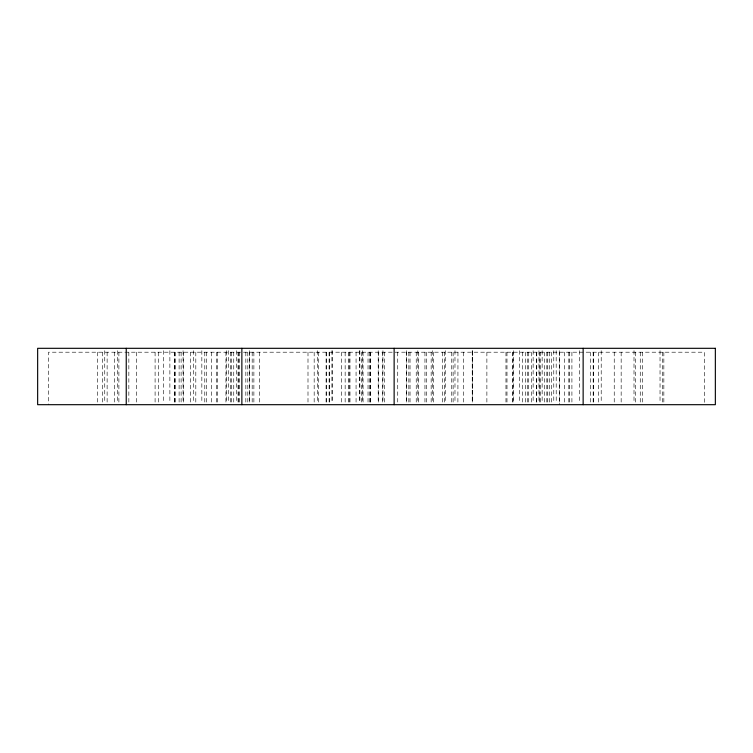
<?xml version="1.0" encoding="UTF-8"?>
<svg xmlns="http://www.w3.org/2000/svg" width="753" height="753" viewBox="0 0 753 753"><rect width="100%" height="100%" fill="white"/><g stroke="black" fill="none" stroke-linecap="round" stroke-linejoin="round"><path stroke-width="0.56" stroke-dasharray="3.77 2.82" d="M704.507 402.356L704.507 352.197L48.493 352.197L48.493 404.69M663.854 352.197L663.854 402.356M662.668 352.197L662.668 402.356M660.033 350.663L660.033 402.337M642.62 352.197L642.62 402.356M640.266 352.197L640.266 402.356M635.664 352.197L635.664 402.356M634.007 350.663L634.007 402.337M621.159 352.197L621.159 402.356M614.232 352.197L614.232 402.356M601.205 350.663L601.205 402.337M598.588 352.197L598.588 402.356M593.618 352.197L593.618 402.356M593.176 352.197L593.176 402.356M590.634 352.197L590.634 402.356M579.499 350.663L579.499 402.337M571.913 352.197L571.913 402.356M569.541 352.197L569.541 404.69M568.826 352.197L568.826 402.356M564.515 352.197L564.515 404.69M559.639 352.197L559.639 402.356M559.253 350.663L559.338 404.69M556.166 350.663L556.213 402.356M553.775 350.663L553.775 402.337M551.695 352.197L551.695 404.69M549.285 352.197L549.285 404.69M547.76 352.197L547.76 402.356M546.847 352.197L546.847 404.69M544.683 352.197L544.683 404.69M542.141 350.663L542.141 402.337M540.616 352.197L540.616 404.69M539.336 352.197L539.336 404.69M538.969 350.663L538.969 402.337M536.757 352.197L536.757 404.69M536.287 352.197L536.287 402.356M533.133 350.663L533.133 402.337M531.693 352.197L531.693 402.356M528.681 352.197L528.681 402.356M527.269 352.197L527.269 402.356M525.443 352.197L525.443 402.356M522.648 352.197L522.648 402.356M519.551 350.663L519.551 402.337M513.715 350.663L513.715 402.337M512.981 352.197L512.981 402.356M512.746 352.197L512.746 402.356M506.985 352.197L506.985 402.356M505.969 352.197L505.969 402.356M486.88 352.197L486.88 402.356M472.555 350.663L472.555 402.337M472.347 352.197L472.347 402.356M472.216 350.663L472.216 402.337M463.471 352.197L463.471 402.356M457.956 352.197L457.899 402.356M454.981 350.663L454.981 402.337M453.127 352.197L453.127 402.356M451.753 352.197L451.753 404.69M445.249 350.663L445.249 402.337M444.599 352.197L444.599 402.356M442.5 352.197L442.5 402.356M433.502 352.197L433.502 402.356M432.721 350.663L432.721 402.337M431.158 352.197L431.158 402.356M426.537 352.197L426.537 402.356M424.956 352.197L424.956 404.69M418.32 352.197L418.32 404.69M417.84 350.663L417.84 402.337M416.23 352.197L416.23 402.356M410.037 352.197L410.037 402.356M408.841 352.197L408.841 404.69M406.582 352.197L406.582 402.356M406.366 350.663L406.366 402.337M397.735 352.197L397.735 402.356M384.679 352.197L384.679 402.356M382.938 350.663L382.938 402.337M382.411 352.197L382.411 402.356M378.439 352.197L378.439 402.356M378.194 350.663L378.194 402.337M370.711 352.197L370.711 404.69M370.58 352.197L370.58 404.69M369.45 352.197L369.45 402.356M368.029 352.197L368.029 402.356M363.059 352.197L363.059 402.356M362.428 350.663L362.428 402.337M361.572 352.197L361.572 404.69M359.868 350.663L359.868 402.337M359.718 350.663L359.718 402.337M356.065 352.197L356.065 402.356M349.985 352.197L349.985 404.69M349.006 352.197L349.006 402.356M348.884 352.197L348.884 402.356M345.147 352.197L345.147 402.356M341.457 352.197L341.457 404.69M332.638 350.663L332.638 402.337M331.904 350.663L331.904 402.337M329.428 352.197L329.428 402.356M329.117 352.197L329.117 402.356M326.642 352.197L326.642 404.69M326.087 352.197L326.087 402.356M318.623 352.197L318.623 402.356M317.38 350.663L317.38 402.337M314.17 352.197L314.17 402.356M307.996 352.197L307.996 402.356M259.71 352.197L259.71 402.356M253.883 352.197L253.883 402.356M252.18 352.197L252.18 402.356M249.704 352.197L249.704 402.356M249.394 350.663L249.394 402.337M247.812 352.197L247.812 402.356M245.836 352.197L245.836 402.356M239.388 352.197L239.388 402.356M238.757 352.197L238.757 402.356M238.023 352.197L238.07 402.356M236.564 350.663L236.564 402.337M233.75 352.197L233.75 402.356M231.67 352.197L231.67 404.69M230.456 352.197L230.456 402.356M228.385 350.663L228.385 402.337M226.267 350.663L226.267 402.337M225.947 352.197L225.947 402.356M217.372 352.197L217.372 402.356M216.299 352.197L216.299 402.356M211.659 352.197L211.659 404.69M206.426 352.197L206.426 402.356M204.788 352.197L204.788 404.69M201.842 350.663L201.842 402.337M195.808 352.197L195.808 402.356M193.342 350.663L193.342 402.337M190.547 352.197L190.443 404.69M183.459 352.197L183.459 402.356M183.064 350.663L183.064 402.337M181.115 352.197L181.115 402.356M179.11 352.197L179.11 404.69M175.327 352.197L175.327 404.69M174.611 352.197L174.611 402.356M174.461 352.197L174.461 404.69M169.877 350.663L169.877 402.337M163.382 350.663L163.382 402.337M158.271 352.197L158.318 402.356M155.09 352.197L155.09 402.356M136.34 352.197L136.34 402.356M128.848 352.197L128.848 402.356M118.889 352.197L118.889 402.356M117.421 350.663L117.346 402.356M114.588 352.197L114.588 402.356M107.124 352.197L107.124 402.356M104.752 350.663L104.752 402.337M102.399 352.197L102.399 404.69M97.589 352.197L97.589 402.356"/><path stroke-width="1.13" d="M583.142 348.31L583.142 404.69M394.13 348.31L394.13 404.69M241.864 348.31L241.864 404.69M126.24 348.31L126.24 404.69M715.35 348.31L37.65 348.31L37.65 404.69L715.35 404.69L715.35 348.31"/></g></svg>
